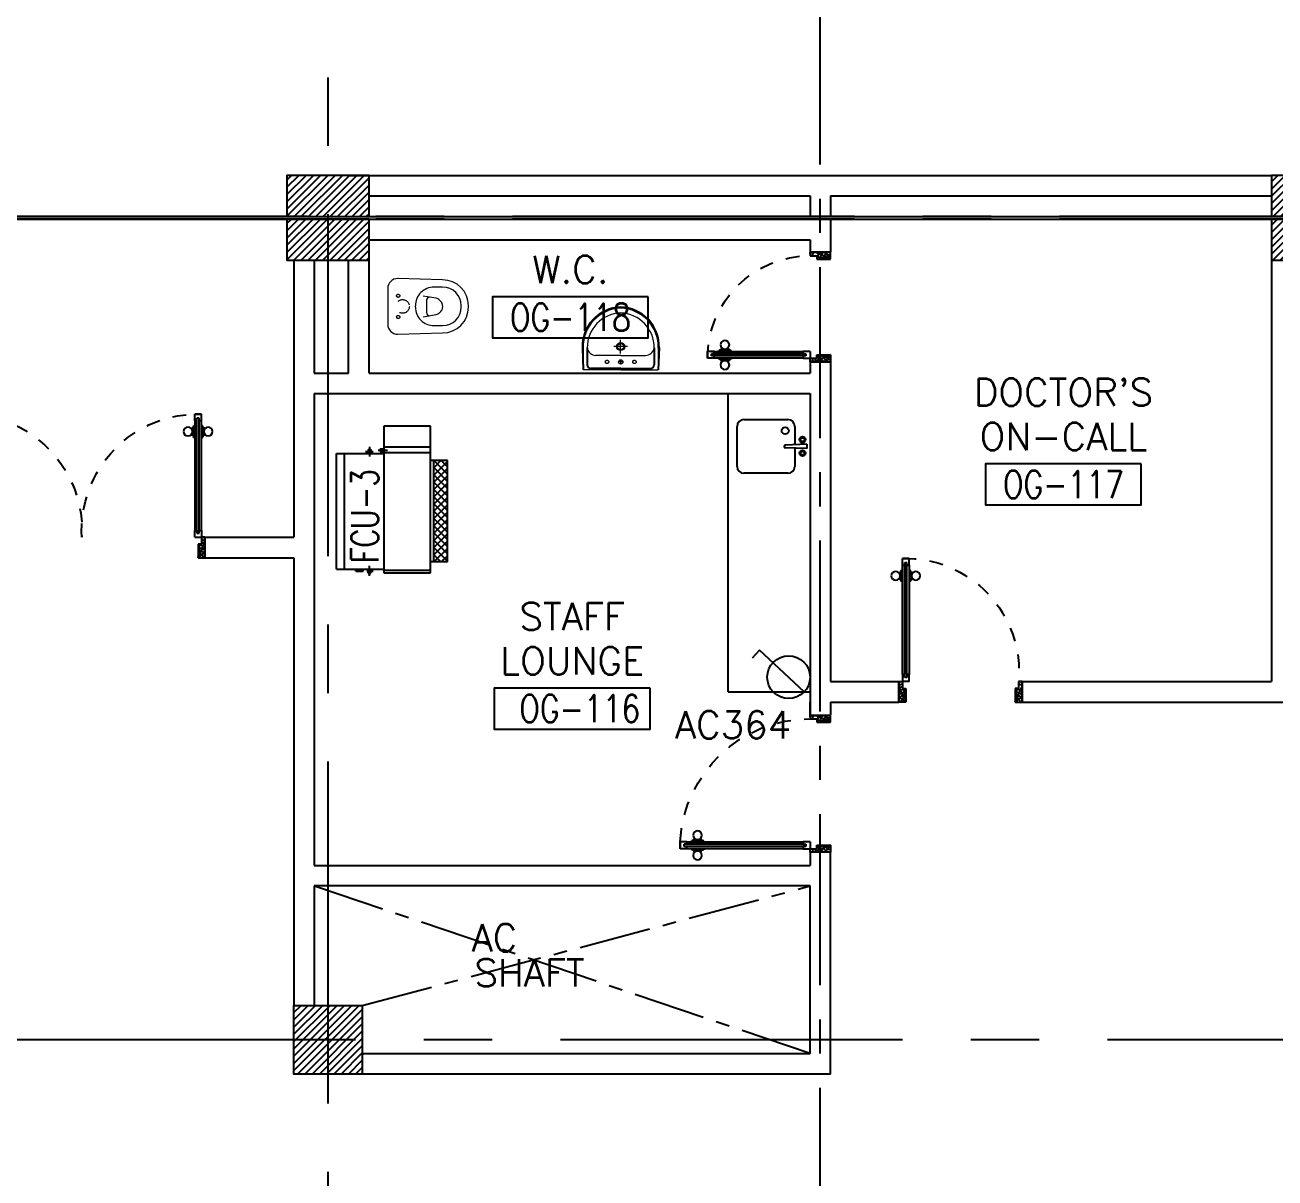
# Model space of a CAD drawing. Extents: x 88852.7 to 88945.7, y 39921.6 to 40001.1.
# Drawn here: x 88918.59 to 88927.74, y 39949.07 to 39957.5 of the extents above; entities that cross this region are included whole.
import ezdxf
from ezdxf.enums import TextEntityAlignment as Align

# ---------------------------------------------------------------- set-up
doc = ezdxf.new("R2010")
doc.units = 0
doc.header["$MEASUREMENT"] = 0
for name, pattern in [('CENTER', [2, 1.25, -0.25, 0.25, -0.25]), ('CENTER2', [1.125, 0.75, -0.125, 0.125, -0.125]), ('CENTERX2', [4, 2.5, -0.5, 0.5, -0.5]), ('DASHED', [0.75, 0.5, -0.25]), ('HIDDEN', [0.375, 0.25, -0.125]), ('HIDDEN2', [0.1875, 0.125, -0.0625])]:
    doc.linetypes.add(name, pattern=pattern)
doc.layers.get('0').update_dxf_attribs({"color": 11, "linetype": 'CONTINUOUS'})
for name, color, linetype in [('AXES', 11, 'CENTERX2'), ('AXES1', 11, 'CENTER'), ('COL', 11, 'CONTINUOUS'), ('DOOR', 11, 'CONTINUOUS'), ('E-SOCKETS', 4, 'CONTINUOUS'), ('EJ', 11, 'CONTINUOUS'), ('FCU', 7, 'CONTINUOUS'), ('FIX', 11, 'CONTINUOUS'), ('HAT', 11, 'CONTINUOUS'), ('M-TEXT', 2, 'CONTINUOUS'), ('NON-MEDICAL', 11, 'CONTINUOUS'), ('RM-BOX', 11, 'CONTINUOUS'), ('RM-NAME', 11, 'CONTINUOUS'), ('RM-NO', 11, 'CONTINUOUS'), ('ROOF', 11, 'CONTINUOUS'), ('WALL', 11, 'CONTINUOUS')]:
    doc.layers.add(name, color=color, linetype=linetype)
doc.styles.add('ROMANS', font='ROMANS.shx', dxfattribs={"width": 0.6})

# ---------------------------------------------------------------- blocks, each defined once
blk = doc.blocks.new('WC1')
at = {"layer": 'FIX', "lineweight": 20}
for p, q in [((-210, 203.8), (-538, 193.8)), ((-475, 140.8), (-538, 140.8)), ((-137, 0), (-137, 130.8)), ((-727, 4.8), (-727, -4.8)), ((-674, 4.8), (-674, -4.8)), ((-533.7, 24.2), (-539.5, 0)), ((-539.5, 0), (-533.7, -24.2)), ((-394.8, 75.7), (-490.4, 60.1)), ((-339, 4.8), (-339, -4.8)), ((-137, -130.8), (-137, 0)), ((-490.4, -60.1), (-394.8, -75.7)), ((-538, -140.8), (-475, -140.8)), ((-538, -193.8), (-210, -203.8)), ((-213.2, -203.8), (-210, -203.8))]:
    blk.add_line(p, q, dxfattribs=at)
at = {"layer": 'FIX', "linetype": 'Continuous', "lineweight": 20}
blk.add_line((-420.1, -47.3), (-420.4, 44.6), dxfattribs=at)
at = {"layer": 'FIX', "linetype": 'HIDDEN2', "lineweight": 20, "ltscale": 0.3}
blk.add_circle((-245, 0), 49.8, dxfattribs=at)
at = {"layer": 'FIX', "linetype": 'HIDDEN', "lineweight": 20, "ltscale": 0.05}
for centre in [(-213.2, 77.5), (-213.2, -77.5)]:
    blk.add_circle(centre, 11.6, dxfattribs=at)
at = {"layer": 'FIX', "lineweight": 20}
for centre, radius, start, end in [((-538, 4.8), 189, 90, 180), ((-210, 130.8), 73, 360, 90), ((-538, 4.8), 136, 90, 180), ((-475, 4.8), 136, 360, 90), ((-473, -6.9), 68.2, 128.92417, 152.84682), ((-464.4, -17.6), 82, 108.49595, 128.92417), ((-538, -4.8), 189, 180, 270), ((-538, -4.8), 136, 180, 270), ((-473, 6.9), 68.2, 207.15318, 231.07583), ((-464.4, 17.6), 82, 231.07583, 251.50405), ((-475, -4.8), 136, 270, 0), ((-210, -130.8), 73, 270, 0)]:
    blk.add_arc(centre, radius, start, end, dxfattribs=at)
at = {"layer": 'FIX', "linetype": 'Continuous', "lineweight": 20}
for centre, start, end in [((-442.7, 45.5), 357.66621, 91.61215), ((-442.4, -45.6), 268.38785, 2.33379)]:
    blk.add_arc(centre, 22.3, start, end, dxfattribs=at)
blk = doc.blocks.new('LAV1')
at = {"layer": 'FIX', "linetype": 'ByBlock', "ltscale": 0.3}
for p, q in [((-280, 210), (-275, 50)), ((-245, 210), (-245, 85)), ((245, 210), (245, 85)), ((280, 210), (275, 50)), ((0, 60), (-220.2, 60)), ((0, 60), (220.2, 60))]:
    blk.add_line(p, q, dxfattribs=at)
at = {"layer": 'FIX', "linetype": 'Continuous', "lineweight": 20}
for p, q in [((-275, 210), (-275, 50)), ((275, 210), (275, 50)), ((0, 155), (-181.4, 155)), ((0, 155), (181.4, 155)), ((0, 50), (-275, 50)), ((0, 50), (-252.5, 50)), ((0, 50), (275, 50)), ((0, 50), (252.5, 50))]:
    blk.add_line(p, q, dxfattribs=at)
at = {"layer": 'FIX', "linetype": 'DASHED', "lineweight": 20, "ltscale": 0.05}
for p, q in [((49.5, 220), (-50.5, 220)), ((-0.5, 170), (-0.5, 270)), ((-0.5, 170), (-0.5, 270))]:
    blk.add_line(p, q, dxfattribs=at)
at = {"layer": 'FIX', "lineweight": 20}
for p, q in [((15.6, 107.5), (-15.5, 107.5)), ((0, 92), (0, 123))]:
    blk.add_line(p, q, dxfattribs=at)
for centre, radius in [((-0.5, 220), 29.5), ((-0.5, 220), 22.5), ((0, 107.5), 15.5)]:
    blk.add_circle(centre, radius, dxfattribs=at)
at = {"layer": 'FIX', "linetype": 'HIDDEN', "lineweight": 20, "ltscale": 0.05}
for centre in [(-100, 107.5), (100, 107.5)]:
    blk.add_circle(centre, 12.4, dxfattribs=at)
at = {"layer": 'FIX', "linetype": 'ByBlock', "ltscale": 0.3}
for centre, radius, start, end in [((6.9, 220), 287, 91.37765, 182.00641), ((-6.9, 220), 287, 357.99359, 88.62235), ((-220.1, 84.9), 24.9, 179.70214, 269.94861), ((220.1, 84.9), 24.9, 270.05139, 0.29786)]:
    blk.add_arc(centre, radius, start, end, dxfattribs=at)
at = {"layer": 'FIX', "linetype": 'Continuous', "lineweight": 20}
for centre, radius, start, end in [((8.4, 216.7), 283.4, 91.6988, 181.35097), ((7.6, 212.5), 252.7, 91.73281, 180.48842), ((-8.4, 216.7), 283.4, 358.64903, 88.3012), ((-7.6, 212.5), 252.7, 359.51158, 88.26719), ((-179.2, 221.8), 66.9, 190.20056, 268.07863), ((179.2, 221.8), 66.9, 271.92137, 349.79944)]:
    blk.add_arc(centre, radius, start, end, dxfattribs=at)
blk = doc.blocks.new('C5')
at = {"layer": 'HAT', "linetype": 'ByBlock'}
h = blk.add_hatch(dxfattribs=at)
h.set_pattern_fill('ANSI31', color=256, scale=300, style=0)
h.set_pattern_definition([(45, (-223356.182, -51411.005), (-26.516504, 26.516504), [])])
h.paths.add_polyline_path([(300, 300), (0, 300), (0, 0), (300, 0)])
h.paths.add_polyline_path([(600, 300), (300, 300), (300, 0), (600, 0)])
at = {"layer": 'COL'}
blk.add_lwpolyline([(600, 300), (0, 300), (0, 0), (600, 0)], close=True, dxfattribs=at)
blk = doc.blocks.new('DOOR90')
at = {"layer": 'DOOR', "linetype": 'ByBlock'}
for p, q in [((0, 0), (-150, 0)), ((-200, -25), (-1000, -25)), ((-200, -42), (-1000, -42)), ((-200, -58), (-1000, -58)), ((-1000, -75), (-200, -75))]:
    blk.add_line(p, q, dxfattribs=at)
at = {"layer": 'DOOR', "color": 0, "linetype": 'ByBlock'}
for p, q in [((-150, 0), (-150, -25)), ((-150, 0), (0, 0)), ((0, -50), (0, 0)), ((-1050, -25), (-1050, -75)), ((-1050, -75), (-1050, -25)), ((-1000, -25), (-1050, -25)), ((-1000, -75), (-1050, -75)), ((-1020, -42), (-1020, -58)), ((-1000, -42), (-1020, -42)), ((-1000, -58), (-1020, -58)), ((-1000, -25), (-1000, -42)), ((-1000, -58), (-1000, -75)), ((-967.6, -25), (-967.6, -17.8)), ((-877.6, -17.8), (-967.6, -17.8)), ((-967.6, -75), (-967.6, -82.2)), ((-877.6, -82.2), (-967.6, -82.2)), ((-955, -17.8), (-955, -8.8)), ((-955, -8.8), (-890.2, -8.8)), ((-955, -17.8), (-890.2, -17.8)), ((-955, -82.2), (-955, -91.2)), ((-955, -82.2), (-890.2, -82.2)), ((-955, -91.2), (-890.2, -91.2)), ((-890.2, -17.8), (-890.2, -8.8)), ((-890.2, -82.2), (-890.2, -91.2)), ((-877.6, -25), (-877.6, -17.8)), ((-877.6, -75), (-877.6, -82.2)), ((-200, -42), (-200, -25)), ((-200, -25), (-150, -25)), ((-180, -42), (-200, -42)), ((-200, -75), (-200, -58)), ((-200, -58), (-180, -58)), ((-150, -75), (-200, -75)), ((-180, -58), (-180, -42)), ((-150, -75), (-150, -25)), ((-150, -25), (-100, -25)), ((-100, -25), (-100, -50)), ((-100, -50), (0, -50)), ((-150, -900), (-150, -875)), ((-150, -875), (-100, -875)), ((0, -900), (-150, -900)), ((-150, -900), (0, -900)), ((-100, -850), (0, -850)), ((-100, -875), (-100, -850)), ((0, -850), (0, -900))]:
    blk.add_line(p, q, dxfattribs=at)
at = {"layer": 'DOOR', "color": 9, "linetype": 'ByBlock'}
for p, q in [((0, -50), (-113.7, 0)), ((0, -50), (-40.1, 0)), ((0, -50), (-100, -36.6)), ((0, -850), (-113.7, -900)), ((0, -850), (-100, -863.4)), ((0, -850), (-40.1, -900))]:
    blk.add_line(p, q, dxfattribs=at)
at = {"layer": 'DOOR', "color": 0, "linetype": 'ByBlock'}
for centre in [(-922.6, 23.5), (-922.6, -123.5)]:
    blk.add_circle(centre, 32.4, dxfattribs=at)
at = {"layer": 'DOOR', "color": 9, "linetype": 'ByBlock'}
for centre, radius, start, end in [((0, -50), 74.4, 137.77643, 180), ((0, -50), 54.4, 113.20738, 180), ((0, -50), 154.4, 161.10529, 166.28577), ((0, -50), 134.4, 158.15985, 169.28002), ((0, -50), 114.4, 154.08384, 167.37743), ((0, -50), 94.4, 148.01819, 180), ((0, -50), 34.4, 90, 180), ((0, -50), 14.4, 90, 180), ((0, -850), 154.4, 193.71423, 198.89471), ((0, -850), 134.4, 190.71998, 201.84015), ((0, -850), 94.4, 180, 211.98181), ((0, -850), 74.4, 180, 222.22357), ((0, -850), 54.4, 180, 246.79262), ((0, -850), 34.4, 180, 270), ((0, -850), 14.4, 180, 270)]:
    blk.add_arc(centre, radius, start, end, dxfattribs=at)
at = {"layer": 'DOOR', "linetype": 'HIDDEN', "ltscale": 0.5}
blk.add_arc((-222.2, -50), 828.2, 178.27012, 275.00304, dxfattribs=at)
blk = doc.blocks.new('RM1')
at = {"layer": 'RM-BOX'}
blk.add_lwpolyline([(569.9, -200), (-569.9, -200), (-569.9, -500), (569.9, -500)], close=True, dxfattribs=at)
at = {"layer": 'RM-NAME', "style": 'ROMANS'}
for tag, p in [('ROOMNAME1', (0, 323.8)), ('ROOMNAME2', (0, 0))]:
    blk.add_attdef(tag, text='', height=200, dxfattribs=at).set_placement(p, align=Align.MIDDLE)
at = {"layer": 'RM-NO', "style": 'ROMANS', "width": 0.8}
blk.add_attdef('ROOMNO', text='', height=200, dxfattribs=at).set_placement((0, -350), align=Align.MIDDLE)
blk = doc.blocks.new('DOOR80')
at = {"layer": 'DOOR', "color": 0, "linetype": 'ByBlock'}
for p, q in [((-75, 850), (-75, 900)), ((-75, 900), (-25, 900)), ((-25, 900), (-75, 900)), ((-58, 850), (-75, 850)), ((-58, 850), (-58, 870)), ((-42, 870), (-58, 870)), ((-42, 850), (-42, 870)), ((-25, 850), (-42, 850)), ((-25, 850), (-25, 900)), ((-91.2, 805), (-91.2, 740.2)), ((-82.2, 805), (-91.2, 805)), ((-82.2, 740.2), (-91.2, 740.2)), ((-82.2, 727.6), (-82.2, 817.6)), ((-75, 817.6), (-82.2, 817.6)), ((-82.2, 805), (-82.2, 740.2)), ((-25, 817.6), (-17.8, 817.6)), ((-17.8, 727.6), (-17.8, 817.6)), ((-17.8, 805), (-17.8, 740.2)), ((-17.8, 805), (-8.8, 805)), ((-17.8, 740.2), (-8.8, 740.2)), ((-8.8, 805), (-8.8, 740.2)), ((-75, 727.6), (-82.2, 727.6)), ((-25, 727.6), (-17.8, 727.6)), ((-75, 200), (-58, 200)), ((-75, 150), (-75, 200)), ((-58, 200), (-58, 180)), ((-42, 200), (-25, 200)), ((-42, 180), (-42, 200)), ((-25, 200), (-25, 150)), ((-800, 150), (-800, 0)), ((-800, 150), (-775, 150)), ((-800, 0), (-800, 150)), ((-775, 150), (-775, 100)), ((-775, 100), (-750, 100)), ((-750, 100), (-750, 0)), ((-75, 150), (-25, 150)), ((-58, 180), (-42, 180)), ((-50, 100), (-50, 0)), ((-25, 100), (-50, 100)), ((0, 150), (-25, 150)), ((-25, 150), (-25, 100)), ((0, 0), (0, 150)), ((0, 150), (0, 0)), ((-750, 0), (-800, 0)), ((-50, 0), (0, 0))]:
    blk.add_line(p, q, dxfattribs=at)
at = {"layer": 'DOOR', "linetype": 'ByBlock'}
for p, q in [((-75, 850), (-75, 200)), ((-58, 200), (-58, 850)), ((-42, 200), (-42, 850)), ((-25, 200), (-25, 850))]:
    blk.add_line(p, q, dxfattribs=at)
at = {"layer": 'DOOR', "color": 9, "linetype": 'ByBlock'}
for p, q in [((-750, 0), (-800, 113.7)), ((-750, 0), (-763.4, 100)), ((-50, 0), (0, 113.7)), ((-50, 0), (-36.6, 100)), ((-750, 0), (-800, 40.1)), ((-50, 0), (0, 40.1))]:
    blk.add_line(p, q, dxfattribs=at)
at = {"layer": 'DOOR', "color": 0, "linetype": 'ByBlock'}
for centre in [(-123.5, 772.6), (23.5, 772.6)]:
    blk.add_circle(centre, 32.4, dxfattribs=at)
at = {"layer": 'DOOR', "linetype": 'HIDDEN', "ltscale": 0.5}
blk.add_arc((-25, 150), 750, 90, 180, dxfattribs=at)
at = {"layer": 'DOOR', "color": 9, "linetype": 'ByBlock'}
for centre, radius, start, end in [((-750, 0), 154.4, 103.71423, 108.89471), ((-750, 0), 134.4, 100.71998, 111.84015), ((-750, 0), 94.4, 90, 121.98181), ((-50, 0), 94.4, 58.01819, 90), ((-50, 0), 134.4, 68.15985, 79.28002), ((-50, 0), 114.4, 64.08384, 77.37743), ((-50, 0), 154.4, 71.10529, 76.28577), ((-750, 0), 74.4, 90, 132.22357), ((-750, 0), 54.4, 90, 156.79262), ((-750, 0), 34.4, 90, 180), ((-750, 0), 14.4, 90, 180), ((-50, 0), 74.4, 47.77643, 90), ((-50, 0), 54.4, 23.20738, 90), ((-50, 0), 34.4, 0, 90), ((-50, 0), 14.4, 0, 90)]:
    blk.add_arc(centre, radius, start, end, dxfattribs=at)
blk = doc.blocks.new('*X84')
at = {"color": 0}
for p, q in [((238728.6, 139875), (239203.3, 140349.7)), ((238728.6, 139928.1), (239150.2, 140349.7)), ((238728.6, 139981.1), (239097.2, 140349.7)), ((238728.6, 140034.1), (239044.2, 140349.7)), ((238728.6, 140087.2), (238991.1, 140349.7)), ((238728.6, 140140.2), (238938.1, 140349.7)), ((238728.6, 140193.2), (238885.1, 140349.7)), ((238728.6, 140246.3), (238832, 140349.7)), ((238728.6, 140299.3), (238779, 140349.7)), ((238756.3, 139849.7), (239228.6, 140322)), ((238809.3, 139849.7), (239228.6, 140269)), ((238862.4, 139849.7), (239228.6, 140215.9)), ((238915.4, 139849.7), (239228.6, 140162.9)), ((238968.4, 139849.7), (239228.6, 140109.9)), ((239021.5, 139849.7), (239228.6, 140056.8)), ((239074.5, 139849.7), (239228.6, 140003.8)), ((239127.5, 139849.7), (239228.6, 139950.8)), ((239180.6, 139849.7), (239228.6, 139897.7))]:
    blk.add_line(p, q, dxfattribs=at)
blk = doc.blocks.new('COL50')
at = {"layer": 'COL'}
blk.add_lwpolyline([(-250, 250), (-250, -250), (250, -250), (250, 250)], close=True, dxfattribs=at)
blk = doc.blocks.new('DOOR-10')
at = {"layer": 'DOOR', "color": 0, "linetype": 'ByBlock'}
for p, q in [((-25.7, 1100), (-75.7, 1100)), ((-75.7, 1100), (-25.7, 1100)), ((-75.7, 1050), (-75.7, 1100)), ((-25.7, 1050), (-25.7, 1100)), ((-75.7, 1017.6), (-82.9, 1017.6)), ((-82.9, 927.6), (-82.9, 1017.6)), ((-58.7, 1050), (-75.7, 1050)), ((-42.7, 1070), (-58.7, 1070)), ((-58.7, 1050), (-58.7, 1070)), ((-42.7, 1050), (-42.7, 1070)), ((-25.7, 1050), (-42.7, 1050)), ((-25.7, 1017.6), (-18.5, 1017.6)), ((-18.5, 927.6), (-18.5, 1017.6)), ((-82.9, 1005), (-91.9, 1005)), ((-91.9, 1005), (-91.9, 940.2)), ((-82.9, 940.2), (-91.9, 940.2)), ((-82.9, 1005), (-82.9, 940.2)), ((-75.7, 927.6), (-82.9, 927.6)), ((-25.7, 927.6), (-18.5, 927.6)), ((-18.5, 1005), (-9.5, 1005)), ((-18.5, 1005), (-18.5, 940.2)), ((-18.5, 940.2), (-9.5, 940.2)), ((-9.5, 1005), (-9.5, 940.2)), ((-75.7, 200), (-58.7, 200)), ((-75.7, 150), (-75.7, 200)), ((-58.7, 200), (-58.7, 180)), ((-42.7, 200), (-25.7, 200)), ((-42.7, 180), (-42.7, 200)), ((-25.7, 200), (-25.7, 150)), ((-1000.7, 0), (-1000.7, 150)), ((-1000.7, 150), (-975.7, 150)), ((-1000.7, 150), (-1000.7, 0)), ((-975.7, 150), (-975.7, 100)), ((-975.7, 100), (-950.7, 100)), ((-950.7, 100), (-950.7, 0)), ((-75.7, 150), (-25.7, 150)), ((-58.7, 180), (-42.7, 180)), ((-50.7, 100), (-50.7, 0)), ((-25.7, 100), (-50.7, 100)), ((-0.7, 150), (-25.7, 150)), ((-25.7, 150), (-25.7, 100)), ((-950.7, 0), (-1000.7, 0)), ((-50.7, 0), (-0.7, 0))]:
    blk.add_line(p, q, dxfattribs=at)
at = {"layer": 'DOOR', "linetype": 'ByBlock'}
for p, q in [((-75.7, 1050), (-75.7, 200)), ((-58.7, 200), (-58.7, 1050)), ((-42.7, 200), (-42.7, 1050)), ((-25.7, 200), (-25.7, 1050))]:
    blk.add_line(p, q, dxfattribs=at)
at = {"layer": 'DOOR', "color": 9, "linetype": 'ByBlock'}
for p, q in [((-950.7, 0), (-1000.7, 113.7)), ((-950.7, 0), (-964.1, 100)), ((-50.7, 0), (-0.7, 113.7)), ((-50.7, 0), (-37.3, 100)), ((-0.7, 0), (-0.7, 150)), ((-950.7, 0), (-1000.7, 40.1)), ((-50.7, 0), (-0.7, 40.1))]:
    blk.add_line(p, q, dxfattribs=at)
at = {"layer": 'DOOR', "color": 0, "linetype": 'ByBlock'}
for centre in [(-124.2, 972.6), (22.8, 972.6)]:
    blk.add_circle(centre, 32.4, dxfattribs=at)
at = {"layer": 'DOOR', "linetype": 'HIDDEN', "ltscale": 0.5}
blk.add_arc((-23.4, 149.1), 952.3, 93.14816, 179.94816, dxfattribs=at)
at = {"layer": 'DOOR', "color": 9, "linetype": 'ByBlock'}
for centre, radius, start, end in [((-950.7, 0), 154.4, 103.71423, 108.89471), ((-950.7, 0), 134.4, 100.71998, 111.84015), ((-950.7, 0), 94.4, 90, 121.98181), ((-50.7, 0), 94.4, 58.01819, 90), ((-50.7, 0), 134.4, 68.15985, 79.28002), ((-50.7, 0), 114.4, 64.08384, 77.37743), ((-50.7, 0), 154.4, 71.10529, 76.28577), ((-950.7, 0), 74.4, 90, 132.22357), ((-950.7, 0), 54.4, 90, 156.79262), ((-950.7, 0), 34.4, 90, 180), ((-950.7, 0), 14.4, 90, 180), ((-50.7, 0), 74.4, 47.77643, 90), ((-50.7, 0), 54.4, 23.20738, 90), ((-50.7, 0), 34.4, 0, 90), ((-50.7, 0), 14.4, 0, 90)]:
    blk.add_arc(centre, radius, start, end, dxfattribs=at)
blk = doc.blocks.new('A$C272A55A0')
at = {"layer": 'DOOR', "color": 0, "linetype": 'ByBlock'}
for p, q in [((0, 900.4), (0, 1050.4)), ((50, 1050.4), (0, 1050.4)), ((50, 950.4), (50, 1050.4)), ((1750, 950.4), (1750, 1050.4)), ((1750, 1050.4), (1800, 1050.4)), ((1800, 1050.4), (1800, 900.4)), ((25, 950.4), (50, 950.4)), ((25, 900.4), (25, 950.4)), ((1775, 950.4), (1750, 950.4)), ((1775, 900.4), (1775, 950.4)), ((0, 900.4), (25, 900.4)), ((75, 900.4), (25, 900.4)), ((25, 850.4), (25, 900.4)), ((42, 850.4), (25, 850.4)), ((58, 870.4), (42, 870.4)), ((42, 870.4), (42, 850.4)), ((58, 850.4), (58, 870.4)), ((75, 850.4), (58, 850.4)), ((75, 900.4), (75, 850.4)), ((1725, 900.4), (1775, 900.4)), ((1725, 900.4), (1725, 850.4)), ((1725, 850.4), (1742, 850.4)), ((1742, 870.4), (1758, 870.4)), ((1742, 850.4), (1742, 870.4)), ((1758, 870.4), (1758, 850.4)), ((1758, 850.4), (1775, 850.4)), ((1800, 900.4), (1775, 900.4)), ((1775, 850.4), (1775, 900.4)), ((1717.8, 160.1), (1708.8, 160.1)), ((1708.8, 95.3), (1708.8, 160.1)), ((1717.8, 95.3), (1708.8, 95.3)), ((1725, 172.7), (1717.8, 172.7)), ((1717.8, 172.7), (1717.8, 82.7)), ((1717.8, 95.3), (1717.8, 160.1)), ((1775, 172.7), (1782.2, 172.7)), ((1782.2, 172.7), (1782.2, 82.7)), ((1782.2, 160.1), (1791.2, 160.1)), ((1782.2, 95.3), (1782.2, 160.1)), ((1782.2, 95.3), (1791.2, 95.3)), ((1791.2, 95.3), (1791.2, 160.1)), ((25, 50.4), (42, 50.4)), ((25, 50.4), (25, 0.4)), ((25, 0.4), (75, 0.4)), ((75, 0.4), (25, 0.4)), ((42, 50.4), (42, 30.4)), ((42, 30.4), (58, 30.4)), ((58, 50.4), (75, 50.4)), ((58, 50.4), (58, 30.4)), ((75, 50.4), (75, 0.4)), ((1725, 82.7), (1717.8, 82.7)), ((1742, 50.4), (1725, 50.4)), ((1725, 50.4), (1725, 0.4)), ((1775, 0.4), (1725, 0.4)), ((1725, 0.4), (1775, 0.4)), ((1742, 50.4), (1742, 30.4)), ((1758, 30.4), (1742, 30.4)), ((1775, 50.4), (1758, 50.4)), ((1758, 50.4), (1758, 30.4)), ((1775, 82.7), (1782.2, 82.7)), ((1775, 50.4), (1775, 0.4))]:
    blk.add_line(p, q, dxfattribs=at)
at = {"layer": 'DOOR', "color": 9, "linetype": 'ByBlock'}
for p, q in [((50, 1050.4), (0, 1010.2)), ((50, 1050.4), (0, 936.6)), ((50, 1050.4), (36.6, 950.4)), ((1750, 1050.4), (1800, 1010.2)), ((1750, 1050.4), (1800, 936.6)), ((1750, 1050.4), (1763.4, 950.4))]:
    blk.add_line(p, q, dxfattribs=at)
at = {"layer": 'DOOR', "linetype": 'ByBlock'}
for p, q in [((25, 850.4), (25, 50.4)), ((42, 850.4), (42, 50.4)), ((58, 850.4), (58, 50.4)), ((75, 50.4), (75, 850.4)), ((1725, 50.4), (1725, 850.4)), ((1742, 850.4), (1742, 50.4)), ((1758, 850.4), (1758, 50.4)), ((1775, 850.4), (1775, 50.4))]:
    blk.add_line(p, q, dxfattribs=at)
at = {"layer": 'DOOR', "color": 0, "linetype": 'ByBlock'}
for centre in [(1676.5, 127.7), (1823.5, 127.7)]:
    blk.add_circle(centre, 32.4, dxfattribs=at)
at = {"layer": 'DOOR', "color": 9, "linetype": 'ByBlock'}
for centre, radius, start, end in [((50, 1050.4), 54.4, 203.20738, 270), ((50, 1050.4), 34.4, 180, 270), ((50, 1050.4), 14.4, 180, 270), ((1750, 1050.4), 14.4, 270, 0), ((1750, 1050.4), 34.4, 270, 0), ((1750, 1050.4), 54.4, 270, 336.79262), ((50, 1050.4), 74.4, 227.77643, 270), ((50, 1050.4), 94.4, 238.01819, 270), ((50, 1050.4), 114.4, 244.08384, 257.37743), ((50, 1050.4), 134.4, 248.15985, 259.28002), ((1750, 1050.4), 74.4, 270, 312.22357), ((1750, 1050.4), 94.4, 270, 301.98181), ((1750, 1050.4), 114.4, 282.62257, 295.91616), ((1750, 1050.4), 134.4, 280.71998, 291.84015), ((50, 1050.4), 154.4, 251.10529, 256.28577), ((1750, 1050.4), 154.4, 283.71423, 288.89471)]:
    blk.add_arc(centre, radius, start, end, dxfattribs=at)
at = {"layer": 'DOOR', "linetype": 'HIDDEN', "ltscale": 0.5}
for centre, start, end in [((50, 851.4), 268.31738, 3.29648), ((1750, 851.4), 176.70352, 271.68262)]:
    blk.add_arc(centre, 851.4, start, end, dxfattribs=at)
at = {"layer": 'WALL', "linetype": 'ByBlock'}
blk.add_line((1800, 900.4), (1800, 1050.4), dxfattribs=at)
blk = doc.blocks.new('*X188')
at = {"color": 0}
for p, q in [((16890.5, -2466.6), (16943.5, -2413.6)), ((16890.5, -2519.6), (16990.5, -2419.6)), ((16990.5, -2565.5), (16890.5, -2465.5)), ((16990.5, -2512.5), (16891.6, -2413.6)), ((16990.5, -2459.4), (16944.6, -2413.6)), ((16890.5, -2572.6), (16990.5, -2472.6)), ((16990.5, -2618.5), (16890.5, -2518.5)), ((16890.5, -2625.7), (16990.5, -2525.7)), ((16990.5, -2671.6), (16890.5, -2571.6)), ((16890.5, -2678.7), (16990.5, -2578.7)), ((16990.5, -2724.6), (16890.5, -2624.6)), ((16890.5, -2731.7), (16990.5, -2631.7)), ((16990.5, -2777.6), (16890.5, -2677.6)), ((16890.5, -2784.8), (16990.5, -2684.8)), ((16990.5, -2830.7), (16890.5, -2730.7)), ((16890.5, -2837.8), (16990.5, -2737.8)), ((16990.5, -2883.7), (16890.5, -2783.7)), ((16890.5, -2890.8), (16990.5, -2790.8)), ((16990.5, -2936.7), (16890.5, -2836.7)), ((16890.5, -2943.9), (16990.5, -2843.9)), ((16990.5, -2989.8), (16890.5, -2889.8)), ((16890.5, -2996.9), (16990.5, -2896.9)), ((16990.5, -3042.8), (16890.5, -2942.8)), ((16890.5, -3049.9), (16990.5, -2949.9)), ((16990.5, -3095.8), (16890.5, -2995.8)), ((16890.5, -3103), (16990.5, -3003)), ((16990.5, -3148.9), (16890.5, -3048.9)), ((16943.5, -3154.9), (16890.5, -3101.9)), ((16891.5, -3154.9), (16990.5, -3056)), ((16944.6, -3154.9), (16990.5, -3109))]:
    blk.add_line(p, q, dxfattribs=at)
blk = doc.blocks.new('WHE06')
at = {"color": 2}
for p, q in [((689, 621.5), (346.1, 621.5)), ((346.1, 621.5), (346.1, 469.1)), ((689, 469.1), (689, 621.5)), ((242.1, 472.2), (242.1, 399.5)), ((321.1, 457.6), (321.1, 437.6)), ((321.1, 457.6), (346.1, 457.6)), ((60.3, -422.2), (60.3, 422.2)), ((212.3, 437.2), (269.1, 437.2)), ((232.1, 452.2), (232.1, 422.2)), ((232.1, 452.2), (252.1, 452.2)), ((252.1, 452.2), (252.1, 422.2)), ((305, 447.6), (373.3, 447.6)), ((321.1, 437.6), (346.1, 437.6)), ((346.1, 430.4), (689, 430.4)), ((811.2, 370.7), (689, 370.7)), ((711.2, -370.7), (711.2, 370.7)), ((811.2, -370.7), (811.2, 370.7)), ((141.6, -437.2), (141.6, -422.2)), ((141.6, -437.2), (196.6, -437.2)), ((196.6, -437.2), (196.6, -422.2)), ((221.4, -437.2), (269.1, -437.2)), ((232.1, -452.2), (232.1, -422.2)), ((232.1, -452.2), (252.1, -452.2)), ((242.1, -472.2), (242.1, -399.5)), ((252.1, -452.2), (252.1, -422.2)), ((346.1, -430.4), (689, -430.4)), ((811.2, -370.7), (689, -370.7))]:
    blk.add_line(p, q, dxfattribs=at)
at = {"color": 6}
for p, q in [((346.1, 469.1), (346.1, -450.8)), ((689, 469.1), (346.1, 469.1)), ((689, -450.8), (689, 469.1)), ((0, -422.2), (0, 422.2)), ((0, 422.2), (346.1, 422.2)), ((0, -422.2), (346.1, -422.2)), ((346.1, -450.8), (689, -450.8))]:
    blk.add_line(p, q, dxfattribs=at)
at = {"color": 2}
blk.add_blockref('*X188', (-16179.3, 2784.3), dxfattribs=at)

msp = doc.modelspace()

# ---------------------------------------------------------------- linework, layer by layer
at = {"layer": 'AXES'}
for p, q in [((88920.8103, 39921.6153), (88920.8103, 40000.4279)), ((88944.6603, 39956.0996), (88876.9703, 39956.0996)), ((88944.6603, 39956.0796), (88876.9703, 39956.0796)), ((88945.0103, 39950.0796), (88876.9703, 39950.0796))]:
    msp.add_line(p, q, dxfattribs=at)
at = {"layer": 'AXES1'}
msp.add_line((88924.4103, 39928.4796), (88924.4103, 39987.2996), dxfattribs=at)
at = {"layer": 'E-SOCKETS'}
for p, q in [((88923.9655, 39952.9299), (88923.911, 39952.8714)), ((88924.2934, 39952.6247), (88923.9655, 39952.9299))]:
    msp.add_line(p, q, dxfattribs=at)
msp.add_circle((88924.179, 39952.7312), 0.1562, dxfattribs=at)
at = {"layer": 'EJ', "color": 8}
for p, q in [((88859.9253, 39956.0996), (88935.4603, 39956.0996)), ((88859.9253, 39956.0796), (88935.4603, 39956.0796))]:
    msp.add_line(p, q, dxfattribs=at)
at = {"layer": 'EJ'}
for p, q in [((88920.5603, 39956.0996), (88917.4603, 39956.0996)), ((88920.5603, 39956.0796), (88917.4603, 39956.0796))]:
    msp.add_line(p, q, dxfattribs=at)
at = {"layer": 'NON-MEDICAL'}
for p, q in [((88923.7353, 39952.625), (88923.7353, 39954.8046)), ((88923.8021, 39954.2719), (88923.8021, 39954.5648)), ((88923.8519, 39954.6147), (88924.173, 39954.6147)), ((88924.2229, 39954.5648), (88924.2229, 39954.4283)), ((88924.3111, 39954.4344), (88924.1558, 39954.4283)), ((88924.3111, 39954.4023), (88924.1558, 39954.4084)), ((88924.2229, 39954.4084), (88924.2229, 39954.2719)), ((88924.3111, 39954.4344), (88924.3111, 39954.4023)), ((88924.173, 39954.222), (88923.8519, 39954.222)), ((88923.7353, 39952.625), (88924.3353, 39952.625))]:
    msp.add_line(p, q, dxfattribs=at)
for centre, radius in [((88924.1535, 39954.5328), 0.0255), ((88924.28, 39954.4681), 0.0217), ((88924.28, 39954.4681), 0.014), ((88924.28, 39954.3686), 0.0217), ((88924.28, 39954.3686), 0.014)]:
    msp.add_circle(centre, radius, dxfattribs=at)
for centre, radius, start, end in [((88923.8519, 39954.5648), 0.0499, 90, 180), ((88924.173, 39954.5648), 0.0499, 0, 90), ((88924.1558, 39954.4183), 0.00997, 90, 270), ((88923.8519, 39954.2719), 0.0499, 180, 270), ((88924.173, 39954.2719), 0.0499, 270, 0)]:
    msp.add_arc(centre, radius, start, end, dxfattribs=at)
at = {"layer": 'ROOF'}
for p, q in [((88902.686, 39956.0996), (88935.336, 39956.0996)), ((88902.686, 39956.0796), (88935.336, 39956.0796))]:
    msp.add_line(p, q, dxfattribs=at)
at = {"layer": 'WALL'}
for p, q in [((88920.9603, 39956.3996), (88927.7103, 39956.3996)), ((88921.1103, 39956.2496), (88924.3353, 39956.2496)), ((88924.3353, 39956.2496), (88924.3353, 39956.0996)), ((88924.4853, 39956.2496), (88924.4853, 39956.0996)), ((88924.4853, 39956.2496), (88927.7103, 39956.2496)), ((88921.1103, 39956.0796), (88924.3353, 39956.0796)), ((88924.4853, 39956.0996), (88924.3353, 39956.0996)), ((88924.4853, 39956.0796), (88924.3353, 39956.0796)), ((88924.4853, 39956.0796), (88924.4853, 39955.8421)), ((88921.1103, 39955.9296), (88924.3353, 39955.9296)), ((88924.3353, 39955.9296), (88924.3353, 39955.8421)), ((88920.5603, 39955.7796), (88920.5603, 39953.7546)), ((88920.7103, 39955.7796), (88920.7103, 39954.9546)), ((88920.9603, 39954.9546), (88920.9603, 39955.7796)), ((88921.1103, 39954.9546), (88921.1103, 39955.7796)), ((88927.7103, 39955.7796), (88927.7103, 39952.6996)), ((88924.3353, 39955.0421), (88924.3353, 39954.9546)), ((88924.4853, 39955.0421), (88924.4853, 39952.6996)), ((88920.7103, 39954.9546), (88920.9603, 39954.9546)), ((88921.1103, 39954.9546), (88924.3353, 39954.9546)), ((88920.7103, 39954.8046), (88924.3353, 39954.8046)), ((88920.7103, 39954.8046), (88920.7103, 39951.3546)), ((88924.3353, 39954.8046), (88924.3353, 39952.4571)), ((88919.9103, 39953.7546), (88920.5603, 39953.7546)), ((88919.9103, 39953.6046), (88919.9103, 39953.7546)), ((88919.9103, 39953.6046), (88920.5603, 39953.6046)), ((88920.5603, 39953.6046), (88920.5603, 39950.3296)), ((88924.4853, 39952.6996), (88924.9853, 39952.6996)), ((88924.9853, 39952.6996), (88924.9853, 39952.5496)), ((88925.8853, 39952.6996), (88925.8853, 39952.5496)), ((88925.8853, 39952.6996), (88927.7103, 39952.6996)), ((88924.3353, 39952.4521), (88924.3353, 39952.5496)), ((88924.4853, 39952.5496), (88924.4853, 39952.4571)), ((88924.4853, 39952.5496), (88924.9853, 39952.5496)), ((88925.8853, 39952.5496), (88928.1603, 39952.5496)), ((88924.3353, 39951.4521), (88924.3353, 39951.3546)), ((88924.4853, 39949.8296), (88924.4853, 39951.4521)), ((88920.7103, 39951.3546), (88924.3353, 39951.3546)), ((88920.7093, 39951.2046), (88920.7093, 39950.3296)), ((88924.3353, 39951.2046), (88920.7093, 39951.2046)), ((88924.3353, 39949.9796), (88924.3353, 39951.2046)), ((88921.0603, 39949.9796), (88924.3353, 39949.9796)), ((88924.4853, 39949.8296), (88921.0603, 39949.8296))]:
    msp.add_line(p, q, dxfattribs=at)
at = {"layer": 'WALL', "linetype": 'ByBlock'}
for p, q in [((88924.3353, 39955.8421), (88924.4853, 39955.8421)), ((88924.3353, 39955.0421), (88924.4853, 39955.0421)), ((88924.4853, 39952.4521), (88924.3353, 39952.4521))]:
    msp.add_line(p, q, dxfattribs=at)
at = {"layer": 'WALL', "color": 97, "linetype": 'CENTER2', "ltscale": 0.7}
for p, q in [((88924.3353, 39949.9796), (88920.7093, 39951.2046)), ((88921.0603, 39950.3296), (88924.3353, 39951.2046))]:
    msp.add_line(p, q, dxfattribs=at)
at = {"layer": 'WALL', "linetype": 'ByBlock', "ltscale": 0.3}
msp.add_lwpolyline([(88920.5603, 39950.3296), (88921.0603, 39950.3296), (88921.0603, 39949.8296), (88920.5603, 39949.8296)], close=True, dxfattribs=at)

# ---------------------------------------------------------------- block references
at = {"layer": 'COL', "linetype": 'ByBlock', "xscale": 0.001, "yscale": 0.001, "zscale": 0.001}
for p in [(88920.5103, 39956.0996), (88927.7103, 39956.0996), (88920.5103, 39955.7796), (88927.7103, 39955.7796)]:
    msp.add_blockref('C5', p, dxfattribs=at)
at = {"layer": 'COL', "xscale": -0.001, "yscale": 0.001, "zscale": 0.001}
msp.add_blockref('COL50', (88920.8103, 39950.0796), dxfattribs=at)
at = {"layer": 'DOOR', "color": 7, "linetype": 'ByBlock', "xscale": -0.001, "yscale": 0.001, "zscale": 0.001, "rotation": 90}
msp.add_blockref('DOOR80', (88924.4853, 39955.0375), dxfattribs=at)
at = {"layer": 'DOOR', "color": 0, "linetype": 'ByBlock', "xscale": -0.001, "yscale": 0.001, "zscale": 0.001}
for name, p, rotation in [('A$C272A55A0', (88918.1103, 39954.6549), 180), ('DOOR90', (88924.9853, 39952.5496), 90)]:
    msp.add_blockref(name, p, dxfattribs=dict(at, rotation=rotation))
at = {"layer": 'DOOR', "color": 0, "linetype": 'ByBlock', "ltscale": 0.3, "xscale": -0.001, "yscale": 0.001, "zscale": 0.001, "rotation": 90}
msp.add_blockref('DOOR-10', (88924.4853, 39951.4514), dxfattribs=at)
at = {"layer": 'FCU', "linetype": 'ByBlock', "xscale": 0.0009999871253967285, "yscale": 0.001000002026557922, "zscale": 0.001}
msp.add_blockref('WHE06', (88920.8718, 39953.9443), dxfattribs=at)
at = {"layer": 'FIX', "xscale": 0.001, "yscale": 0.001, "zscale": 0.001, "rotation": 180}
msp.add_blockref('WC1', (88921.1103, 39955.4421), dxfattribs=at)
at = {"layer": 'FIX', "linetype": 'ByBlock', "ltscale": 0.3, "xscale": 0.001, "yscale": 0.001, "zscale": 0.001}
msp.add_blockref('LAV1', (88922.9508, 39954.9288), dxfattribs=at)
at = {"layer": 'HAT', "xscale": 0.001, "yscale": 0.001, "zscale": 0.001}
msp.add_blockref('*X84', (88681.8317, 39809.9798), dxfattribs=at)
at = {"layer": 'RM-NAME', "xscale": 0.001, "yscale": 0.001, "zscale": 0.001}
for p, values in [((88922.5824, 39955.7127), {'ROOMNO': 'OG-118', 'ROOMNAME2': 'W.C.'}), ((88926.1877, 39954.491), {'ROOMNO': 'OG-117', 'ROOMNAME2': 'ON-CALL', 'ROOMNAME1': "DOCTOR'S"}), ((88922.5962, 39952.8513), {'ROOMNO': ' OG-116', 'ROOMNAME2': 'LOUNGE', 'ROOMNAME1': 'STAFF'})]:
    msp.add_blockref('RM1', p, dxfattribs=at).add_auto_attribs(values)

# ---------------------------------------------------------------- texts
at = {"layer": 'E-SOCKETS', "style": 'ROMANS'}
msp.add_text('AC364', height=0.2, dxfattribs=at).set_placement((88923.3479, 39952.2831))
at = {"layer": 'M-TEXT', "style": 'ROMANS', "width": 0.75}
msp.add_text('FCU-3', height=0.2, rotation=90, dxfattribs=at).set_placement((88921.1801, 39953.565))
at = {"layer": 'RM-NAME', "style": 'ROMANS'}
for s, p in [('AC', (88922.0275, 39950.8265)), ('SHAFT', (88922.2841, 39950.57))]:
    msp.add_text(s, height=0.2, dxfattribs=at).set_placement(p, align=Align.MIDDLE)

doc.saveas('drawing.dxf')
